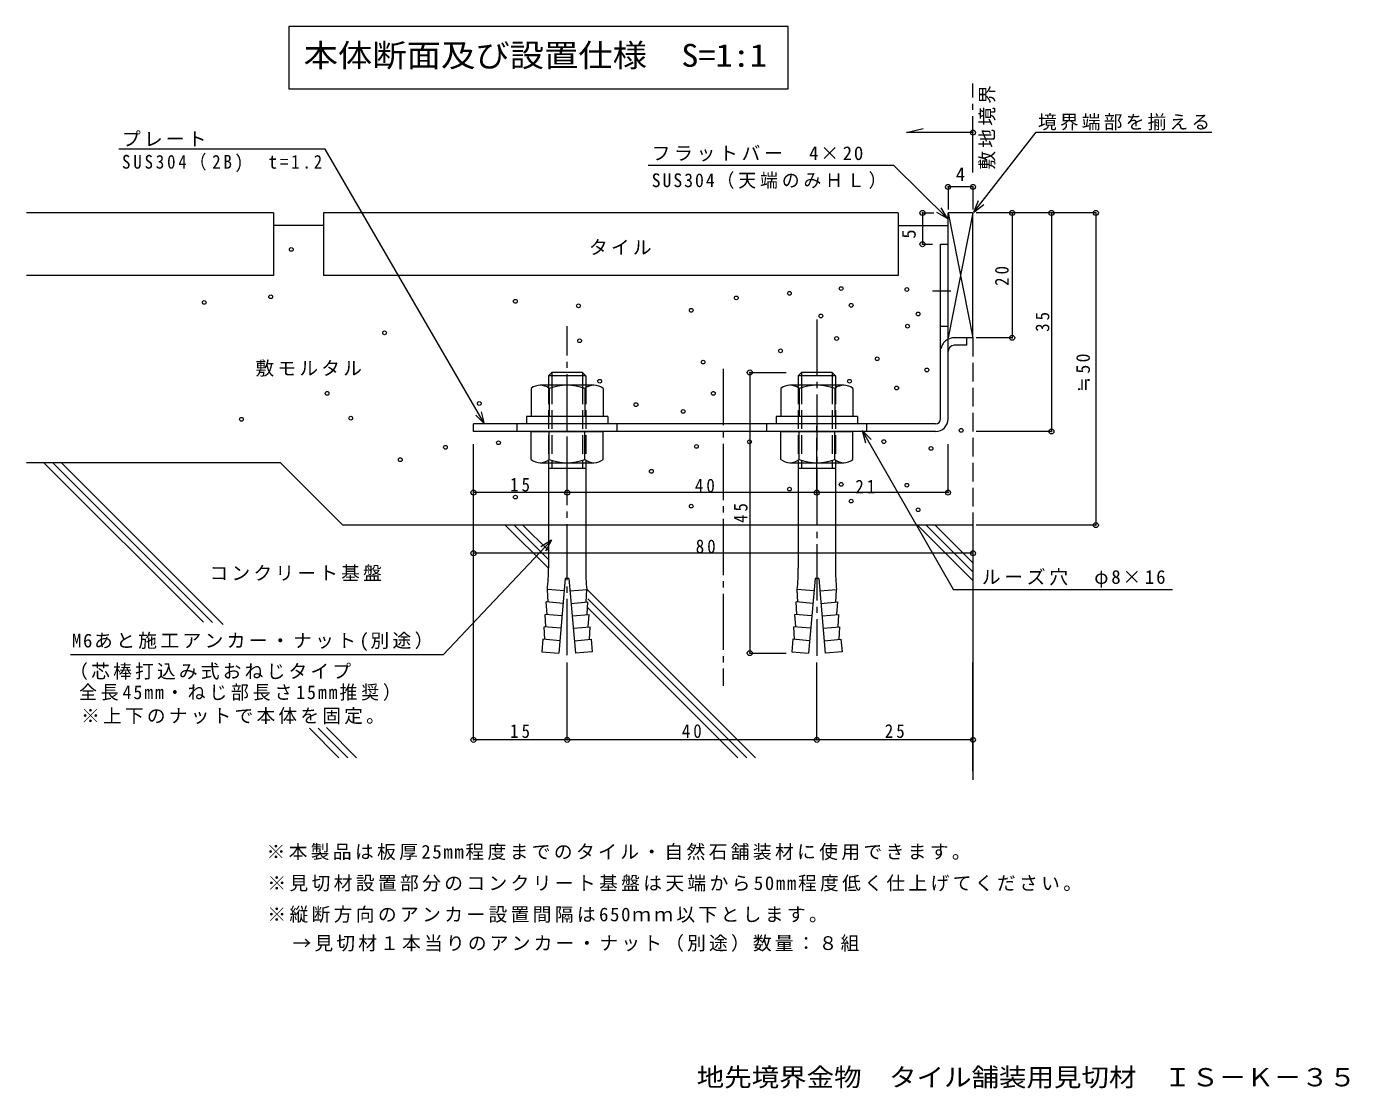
# Model space of a CAD drawing. Units: millimetres on the paper, enlarged 6 times, with parts at other scales. Extents: x -1129 to 1149, y -809 to 828.
# Drawn here: x -1129 to 143, y -806 to 214 of the extents above; entities that cross this region are included whole.
import ezdxf
from ezdxf.enums import TextEntityAlignment as Align

# ---------------------------------------------------------------- set-up
doc = ezdxf.new("R2010")
doc.units = ezdxf.units.MM
doc.header["$LTSCALE"] = 6
doc.header["$PDMODE"] = 32
doc.header["$PDSIZE"] = 4.8
for name, pattern in [('CHAIN2', [12, 9, -1, 1, -1]), ('DASHED2', [3, 2, -1]), ('DASHED3', [4, 3, -1])]:
    doc.linetypes.add(name, pattern=pattern)
doc.layers.add('0-0_通り芯', color=7, linetype='Continuous')
doc.layers.add('1-3_1-3ﾚｲﾔ', color=7, linetype='Continuous', lineweight=9)
doc.layers.add('2-F_2-Fﾚｲﾔ', color=4, linetype='Continuous', lineweight=9)
doc.styles.add('ＭＳ ゴシック', font='')
doc.styles.get('ＭＳ ゴシック').set_extended_font_data('MS Gothic')

msp = doc.modelspace()

# ---------------------------------------------------------------- linework, layer by layer
at = {"layer": '1-3_1-3ﾚｲﾔ', "linetype": 'CHAIN2'}
msp.add_line((-219.077, 74.07), (-219.077, 159.401), dxfattribs=at)
at = {"layer": '1-3_1-3ﾚｲﾔ'}
for p, q in [((-282.979, 112.37), (-266.946, 116.378)), ((-219.077, 112.37), (-282.979, 112.37)), ((-218.395, 35.994), (-158.478, 112.747)), ((-158.478, 112.747), (10.489, 112.747)), ((-841.507, 96.555), (-1039.679, 96.555)), ((-688.314, -167.663), (-841.507, 96.555)), ((-295.111, 80.68), (-531.326, 80.68)), ((-243.473, 29.776), (-295.111, 80.68)), ((-243.473, 29.776), (-249.547, 40.125)), ((-218.395, 35.994), (-213.711, 47.042)), ((-218.395, 35.994), (-208.814, 43.22)), ((-243.473, 29.776), (-253.908, 35.702)), ((-219.077, 35.121), (-243.077, -84.879)), ((-243.077, 35.121), (-219.077, -84.879)), ((-843.077, 23.121), (-891.077, 23.121)), ((-291.077, 23.121), (-243.077, 23.121)), ((-240.354, -39.879), (-257.99, -39.879)), ((-623.828, -118.182), (-627.077, -121.431)), ((-591.077, -121.431), (-627.077, -121.431)), ((-627.077, -121.431), (-627.077, -130.479)), ((-594.326, -118.182), (-623.828, -118.182)), ((-623.828, -118.182), (-623.828, -130.479)), ((-594.326, -118.182), (-594.326, -130.479)), ((-383.828, -118.182), (-387.077, -121.431)), ((-351.077, -121.431), (-387.077, -121.431)), ((-387.077, -121.431), (-387.077, -130.479)), ((-354.326, -118.182), (-383.828, -118.182)), ((-383.828, -118.182), (-383.828, -130.479)), ((-354.326, -118.182), (-354.326, -130.479)), ((-643.577, -133.423), (-643.577, -160.479)), ((-583.237, -130.479), (-634.917, -130.479)), ((-626.256, -133.423), (-626.256, -160.479)), ((-591.897, -133.423), (-591.897, -160.479)), ((-574.577, -133.423), (-574.577, -160.479)), ((-403.577, -133.423), (-403.577, -160.479)), ((-343.237, -130.479), (-394.917, -130.479)), ((-386.256, -133.423), (-386.256, -160.479)), ((-351.897, -133.423), (-351.897, -160.479)), ((-334.577, -133.423), (-334.577, -160.479)), ((-688.314, -167.663), (-696.815, -159.193)), ((-688.314, -167.663), (-691.441, -156.078)), ((-648.077, -160.479), (-648.077, -167.679)), ((-570.077, -160.479), (-648.077, -160.479)), ((-570.077, -160.479), (-570.077, -167.679)), ((-330.077, -160.479), (-408.077, -160.479)), ((-408.077, -160.479), (-408.077, -167.679)), ((-330.077, -160.479), (-330.077, -167.679)), ((-255.077, -167.679), (-699.077, -167.679)), ((-570.077, -167.679), (-648.077, -167.679)), ((-643.577, -174.879), (-574.577, -174.879)), ((-643.577, -201.934), (-643.577, -174.879)), ((-626.257, -201.934), (-626.257, -174.879)), ((-591.897, -201.934), (-591.897, -174.879)), ((-574.577, -201.934), (-574.577, -174.879)), ((-330.077, -167.679), (-408.077, -167.679)), ((-403.577, -174.879), (-334.577, -174.879)), ((-403.577, -201.934), (-403.577, -174.879)), ((-386.257, -201.934), (-386.257, -174.879)), ((-351.897, -201.934), (-351.897, -174.879)), ((-334.577, -201.934), (-334.577, -174.879)), ((-325.518, -174.052), (-237.924, -327.053)), ((-325.518, -174.052), (-322.454, -185.654)), ((-325.518, -174.052), (-317.063, -182.568)), ((-634.917, -204.879), (-583.237, -204.879)), ((-627.077, -204.879), (-627.077, -210.583)), ((-627.077, -210.583), (-627.077, -306.262)), ((-591.077, -210.583), (-627.077, -210.583)), ((-623.828, -204.879), (-623.828, -210.583)), ((-594.326, -204.879), (-594.326, -210.583)), ((-591.077, -204.879), (-591.077, -210.583)), ((-591.077, -210.583), (-591.077, -306.262)), ((-394.917, -204.879), (-343.237, -204.879)), ((-387.077, -204.879), (-387.077, -210.583)), ((-351.077, -210.583), (-387.077, -210.583)), ((-387.077, -210.583), (-387.077, -306.262)), ((-383.828, -204.879), (-383.828, -210.583)), ((-354.326, -204.879), (-354.326, -210.583)), ((-351.077, -204.879), (-351.077, -210.583)), ((-351.077, -210.583), (-351.077, -306.262)), ((-624.105, -279.31), (-728.164, -389.388)), ((-624.105, -279.31), (-634.325, -285.599)), ((-624.105, -279.31), (-629.811, -289.867)), ((-610.877, -316.182), (-617.152, -387.908)), ((-607.277, -316.182), (-610.877, -316.182)), ((-607.277, -316.182), (-601.002, -387.908)), ((-370.877, -316.182), (-377.152, -387.908)), ((-367.277, -316.182), (-370.877, -316.182)), ((-367.277, -316.182), (-361.002, -387.908)), ((-611.923, -328.137), (-628.061, -326.725)), ((-627.314, -338.836), (-628.061, -326.725)), ((-606.231, -328.137), (-590.093, -326.725)), ((-590.84, -338.836), (-590.093, -326.725)), ((-371.923, -328.137), (-388.061, -326.725)), ((-387.314, -338.836), (-388.061, -326.725)), ((-366.231, -328.137), (-350.093, -326.725)), ((-350.84, -338.836), (-350.093, -326.725)), ((-27.401, -327.053), (-237.924, -327.053)), ((-612.969, -340.091), (-629.107, -338.679)), ((-628.36, -350.79), (-629.107, -338.679)), ((-605.185, -340.091), (-589.047, -338.679)), ((-589.794, -350.79), (-589.047, -338.679)), ((-372.969, -340.091), (-389.107, -338.679)), ((-388.36, -350.79), (-389.107, -338.679)), ((-365.185, -340.091), (-349.047, -338.679)), ((-349.794, -350.79), (-349.047, -338.679)), ((-614.015, -352.045), (-630.153, -350.634)), ((-629.406, -362.745), (-630.153, -350.634)), ((-604.139, -352.045), (-588.001, -350.634)), ((-588.748, -362.745), (-588.001, -350.634)), ((-374.015, -352.045), (-390.153, -350.634)), ((-389.406, -362.745), (-390.153, -350.634)), ((-364.139, -352.045), (-348.001, -350.634)), ((-348.748, -362.745), (-348.001, -350.634)), ((-615.061, -364), (-631.199, -362.588)), ((-630.452, -374.699), (-631.199, -362.588)), ((-603.093, -364), (-586.955, -362.588)), ((-587.703, -374.699), (-586.955, -362.588)), ((-375.061, -364), (-391.199, -362.588)), ((-390.452, -374.699), (-391.199, -362.588)), ((-363.093, -364), (-346.955, -362.588)), ((-347.703, -374.699), (-346.955, -362.588)), ((-632.245, -374.542), (-633.291, -386.497)), ((-616.106, -375.954), (-632.245, -374.542)), ((-602.048, -375.954), (-585.909, -374.542)), ((-585.909, -374.542), (-584.863, -386.497)), ((-392.245, -374.542), (-393.291, -386.497)), ((-376.106, -375.954), (-392.245, -374.542)), ((-362.048, -375.954), (-345.909, -374.542)), ((-345.909, -374.542), (-344.863, -386.497)), ((-728.164, -389.388), (-1086.249, -389.388)), ((-633.291, -386.497), (-617.152, -387.908)), ((-584.863, -386.497), (-601.002, -387.908)), ((-393.291, -386.497), (-377.152, -387.908)), ((-344.863, -386.497), (-361.002, -387.908))]:
    msp.add_line(p, q, dxfattribs=at)
at = {"layer": '1-3_1-3ﾚｲﾔ', "color": 4}
for p, q in [((-219.077, 60.14), (-243.077, 60.14)), ((-243.077, 60.14), (-243.077, 38.433)), ((-219.077, 60.14), (-219.077, 38.433)), ((-267.61, 35.121), (-267.61, 5.121)), ((-267.61, 35.121), (-256.677, 35.121)), ((-203.031, 35.121), (-215.927, 35.121)), ((-101.027, 35.121), (-215.927, 35.121)), ((-143.758, 35.121), (-215.927, 35.121)), ((-181.427, 35.121), (-215.927, 35.121)), ((-181.427, 35.121), (-181.427, -84.879)), ((-143.758, 35.121), (-143.758, -174.879)), ((-101.027, 35.121), (-101.027, -264.879)), ((-267.61, 5.121), (-258.007, 5.121)), ((-181.427, -84.879), (-215.927, -84.879)), ((-433.578, -118.182), (-433.578, -387.908)), ((-433.578, -118.182), (-398.711, -118.182)), ((-143.758, -174.879), (-215.927, -174.879)), ((-699.077, -260.337), (-699.077, -187.067)), ((-699.077, -233.598), (-699.077, -187.067)), ((-609.077, -233.598), (-609.077, -187.067)), ((-369.077, -233.598), (-369.077, -187.067)), ((-243.077, -233.598), (-243.077, -187.067)), ((-958.426, -358.221), (-1111.768, -204.879)), ((-949.662, -358.499), (-1103.283, -204.879)), ((-939.391, -360.285), (-1094.798, -204.879)), ((-699.077, -255.897), (-699.077, -212.6)), ((-699.077, -291.94), (-699.077, -217.369)), ((-699.077, -258.899), (-699.077, -217.979)), ((-609.077, -233.598), (-699.077, -233.598)), ((-369.077, -233.598), (-609.077, -233.598)), ((-243.077, -233.598), (-369.077, -233.598)), ((-627.077, -306.239), (-668.437, -264.879)), ((-627.077, -297.754), (-659.952, -264.879)), ((-627.077, -289.269), (-651.466, -264.879)), ((-219.077, -318.225), (-272.423, -264.879)), ((-219.077, -309.739), (-263.937, -264.879)), ((-219.077, -301.254), (-255.452, -264.879)), ((-101.027, -264.879), (-215.927, -264.879)), ((-219.077, -291.94), (-699.077, -291.94)), ((-699.077, -471.268), (-699.077, -291.94)), ((-427.968, -488.378), (-590.397, -325.949)), ((-436.453, -488.378), (-589.21, -335.621)), ((-444.938, -488.378), (-589.703, -343.613)), ((-433.578, -387.908), (-398.711, -387.908)), ((-609.077, -471.268), (-609.077, -396.887)), ((-369.077, -471.268), (-369.077, -396.887)), ((-219.077, -501.441), (-219.077, -396.887)), ((-219.077, -437.169), (-219.077, -397.411)), ((-828.269, -488.378), (-856.642, -460.005)), ((-819.784, -488.378), (-848.298, -459.864)), ((-811.299, -488.378), (-840.283, -459.394)), ((-609.077, -471.268), (-699.077, -471.268)), ((-369.077, -471.268), (-609.077, -471.268)), ((-219.077, -471.268), (-369.077, -471.268))]:
    msp.add_line(p, q, dxfattribs=at)
at = {"layer": '1-3_1-3ﾚｲﾔ', "color": 2}
for p, q in [((-891.077, 35.121), (-1128.553, 35.121)), ((-891.077, 35.121), (-891.077, -24.879)), ((-291.077, 35.121), (-291.077, -24.879)), ((-891.077, -24.879), (-1128.553, -24.879)), ((-291.077, -24.879), (-843.077, -24.879)), ((-884.422, -204.879), (-1128.553, -204.879)), ((-884.422, -204.879), (-824.422, -264.879)), ((-219.077, -264.879), (-824.422, -264.879)), ((-219.077, -264.879), (-219.077, -509.632))]:
    msp.add_line(p, q, dxfattribs=at)
at = {"layer": '1-3_1-3ﾚｲﾔ', "color": 6}
for p, q in [((-291.077, 35.121), (-291.077, -24.879)), ((-219.077, 35.121), (-243.077, 35.121)), ((-243.077, -162.879), (-243.077, 35.121)), ((-219.077, -84.879), (-219.077, 35.121)), ((-250.277, 5.121), (-243.077, 5.121)), ((-250.277, -162.879), (-250.277, 5.121)), ((-219.077, -84.879), (-237.077, -84.879)), ((-225.077, -92.079), (-225.077, -84.879)), ((-225.077, -92.079), (-237.077, -92.079)), ((-255.077, -167.679), (-699.077, -167.679)), ((-699.077, -174.879), (-699.077, -167.679)), ((-255.077, -174.879), (-699.077, -174.879)), ((-657.077, -174.879), (-657.077, -167.679)), ((-561.077, -174.879), (-561.077, -167.679)), ((-417.077, -174.879), (-417.077, -167.679)), ((-321.077, -174.879), (-321.077, -167.679))]:
    msp.add_line(p, q, dxfattribs=at)
at = {"layer": '1-3_1-3ﾚｲﾔ', "color": 4, "linetype": 'CHAIN2'}
for p, q in [((-609.077, -389.853), (-609.077, -73.663)), ((-369.077, -67.318), (-369.077, -390.469)), ((-459.077, -114.812), (-459.077, -419.293)), ((-609.077, -234.956), (-609.077, -169.802)), ((-369.077, -234.956), (-369.077, -169.802))]:
    msp.add_line(p, q, dxfattribs=at)
at = {"layer": '1-3_1-3ﾚｲﾔ', "color": 6, "linetype": 'DASHED2'}
msp.add_line((-243.077, -74.079), (-250.277, -74.079), dxfattribs=at)
at = {"layer": '1-3_1-3ﾚｲﾔ', "linetype": 'DASHED3'}
for p, q in [((-219.077, -84.879), (-219.077, -264.879)), ((-627.077, -130.479), (-627.077, -204.879)), ((-623.828, -130.479), (-623.828, -204.879)), ((-594.326, -130.479), (-594.326, -204.879)), ((-591.077, -130.479), (-591.077, -204.879)), ((-387.077, -130.479), (-387.077, -204.879)), ((-383.828, -130.479), (-383.828, -204.879)), ((-354.326, -130.479), (-354.326, -204.879)), ((-351.077, -130.479), (-351.077, -204.879))]:
    msp.add_line(p, q, dxfattribs=at)
at = {"layer": '1-3_1-3ﾚｲﾔ'}
msp.add_lwpolyline([(-876.591, 154.356), (-396.591, 154.356), (-396.591, 214.356), (-876.591, 214.356)], close=True, dxfattribs=at)
at = {"layer": '1-3_1-3ﾚｲﾔ', "color": 2}
msp.add_lwpolyline([(-291.077, 35.121), (-843.077, 35.121), (-843.077, -24.879)], dxfattribs=at)
at = {"layer": '1-3_1-3ﾚｲﾔ'}
for points in [[(-594.326, -118.182), (-591.077, -121.431), (-591.077, -130.479)], [(-354.326, -118.182), (-351.077, -121.431), (-351.077, -130.479)]]:
    msp.add_lwpolyline(points, dxfattribs=at)
at = {"layer": '1-3_1-3ﾚｲﾔ', "color": 4}
for centre in [(-874.104, 0.052), (-345.745, -37.55), (-282.556, -38.407), (-957.766, -50.859), (-893.856, -45.443), (-658.798, -49.776), (-446.487, -46.526), (-395.482, -42.124), (-598.137, -54.109), (-489.816, -58.441), (-365.246, -63.875), (-336.17, -53.642), (-271.836, -61.952), (-281.973, -73.648), (-784.451, -80.106), (-597.054, -87.688), (-350.081, -85.522), (-404.066, -97.368), (-478.385, -108.2), (-311.085, -105.02), (-263.442, -115.771), (-577.761, -126.604), (-337.761, -126.604), (-839.695, -138.269), (-468.574, -138.269), (-292.443, -133.103), (-693.461, -148.018), (-542.893, -149.102), (-922.019, -163.183), (-816.947, -162.1), (-497.575, -155.601), (-230.41, -173.814), (-726.017, -190.093), (-675.012, -185.69), (-484.8, -189.222), (-433.795, -184.82), (-304.729, -184.646), (-259.411, -191.146), (-769.346, -202.008), (-528.128, -213.137), (-395.482, -230.281), (-345.745, -225.707), (-282.556, -226.564), (-658.798, -237.933), (-336.17, -241.799), (-489.816, -246.598), (-271.836, -250.109)]:
    msp.add_circle(centre, 1.8, dxfattribs=at)
at = {"layer": '1-3_1-3ﾚｲﾔ', "color": 6, "linetype": 'DASHED2'}
msp.add_arc((-237.077, -98.079), 13.2, 117.03569, 180, dxfattribs=at)
at = {"layer": '1-3_1-3ﾚｲﾔ', "color": 6}
for centre, radius, start, end in [((-237.077, -98.079), 13.2, 90, 117.03569), ((-237.077, -98.079), 6, 90, 180), ((-255.077, -162.879), 12, 270, 0), ((-255.077, -162.879), 4.8, 270, 0)]:
    msp.add_arc(centre, radius, start, end, dxfattribs=at)
at = {"layer": '1-3_1-3ﾚｲﾔ'}
for centre, radius, start, end in [((-634.917, -144.686), 14.208, 52.44278, 127.55722), ((-609.077, -182.066), 51.587, 70.548, 109.452), ((-583.237, -144.686), 14.208, 52.44278, 127.55722), ((-394.917, -144.686), 14.208, 52.44278, 127.55722), ((-369.077, -182.066), 51.587, 70.548, 109.452), ((-343.237, -144.686), 14.208, 52.44278, 127.55722), ((-634.917, -190.671), 14.208, 232.44278, 307.55722), ((-609.077, -153.292), 51.587, 250.548, 289.452), ((-583.237, -190.671), 14.208, 232.44278, 307.55722), ((-394.917, -190.671), 14.208, 232.44278, 307.55722), ((-369.077, -153.292), 51.587, 250.548, 289.452), ((-343.237, -190.671), 14.208, 232.44278, 307.55722), ((-756.116, -310.312), 129.102, 352.69615, 1.79774), ((-462.038, -310.312), 129.102, 178.20226, 187.30385), ((-516.116, -310.312), 129.102, 352.69615, 1.79774), ((-222.038, -310.312), 129.102, 178.20226, 187.30385)]:
    msp.add_arc(centre, radius, start, end, dxfattribs=at)
at = {"layer": '1-3_1-3ﾚｲﾔ', "color": 6}
for p in [(-219.077, 112.37), (-243.077, 60.14), (-219.077, 60.14), (-267.61, 35.121), (-181.427, 35.121), (-143.758, 35.121), (-101.027, 35.121), (-267.61, 5.121), (-181.427, -84.879), (-433.578, -118.182), (-143.758, -174.879), (-699.077, -233.598), (-609.077, -233.598), (-369.077, -233.598), (-243.077, -233.598), (-101.027, -264.879), (-699.077, -291.94), (-219.077, -291.94), (-433.578, -387.908), (-699.077, -471.268), (-609.077, -471.268), (-369.077, -471.268), (-219.077, -471.268)]:
    msp.add_point(p, dxfattribs=at)

# ---------------------------------------------------------------- texts
at = {"layer": '0-0_通り芯', "style": 'ＭＳ ゴシック', "width": 1.1}
msp.add_text('地先境界金物\u3000タイル舗装用見切材\u3000ＩＳ－Ｋ－３５', height=17.6, dxfattribs=at).set_placement((-484.555, -809.551), align=Align.BOTTOM_LEFT)
at = {"layer": '1-3_1-3ﾚｲﾔ', "color": 3, "style": 'ＭＳ ゴシック', "width": 1.1}
msp.add_text('本体断面及び設置仕様\u3000S=1:1', height=21.99, dxfattribs=at).set_placement((-862.236, 168.997), align=Align.BOTTOM_LEFT)
at = {"layer": '1-3_1-3ﾚｲﾔ', "style": 'ＭＳ ゴシック'}
msp.add_text('4', height=13.2, dxfattribs=at).set_placement((-235.577, 61.851), align=Align.BOTTOM_LEFT)
msp.add_text('5', height=13.2, rotation=90, dxfattribs=at).set_placement((-270.192, 10.37), align=Align.BOTTOM_LEFT)
at = {"layer": '1-3_1-3ﾚｲﾔ', "char_height": 13.2, "attachment_point": 7, "rotation": 90, "style": 'ＭＳ ゴシック'}
for s, insert in [('\\T1.17;敷地境界', (-197.337, 76.781)), ('\\T1.36;\\W0.9;20', (-184.63, -34.948)), ('\\T1.36;\\W0.9;35', (-145.611, -79.119)), ('\\T1.26;\\W0.95;≒50', (-106.592, -136.717)), ('\\T1.36;\\W0.9;45', (-435.611, -262.795))]:
    msp.add_mtext(s, dxfattribs=dict(at, insert=insert))
at = {"layer": '1-3_1-3ﾚｲﾔ', "char_height": 13.2, "attachment_point": 7, "style": 'ＭＳ ゴシック'}
for s, insert in [('\\T1.17;境界端部を揃える', (-156.662, 114.453)), ('\\T1.17;プレート', (-1036.748, 99.031)), ('\\T1.34;\\W0.9;SUS304（2B)\u3000t=1.2', (-1036.748, 74.185)), ('\\T1.2;フラットバー\u30004×20', (-527.833, 84.61)), ('\\T1.22;\\W0.95;SUS304（天端のみＨＬ）', (-527.833, 58.228)), ('\\T1.17;タイル', (-588.079, -5.322)), ('\\T1.17;敷モルタル', (-908.503, -122.231)), ('\\T1.36;\\W0.9;15', (-663.827, -232.717)), ('\\T1.36;\\W0.9;40', (-486.241, -233.62)), ('\\T1.36;\\W0.9;21', (-332.107, -234.443)), ('\\T1.36;\\W0.9;80', (-485.451, -292.076)), ('\\T1.17;コンクリート基盤', (-952.622, -318.506)), ('\\T1.2;ルーズ穴\u3000φ8×16', (-210.595, -324.891)), ('\\T1.18;M6あと施工アンカー・ナット(別途）', (-1084.802, -385.913)), ('\\T1.17;（芯棒打込み式おねじタイプ', (-1087.442, -413.644)), ('\\T1.22;\\W0.95;\u3000全長45mm・ねじ部長さ15mm推奨）', (-1098.81, -433.817)), ('\\T1.17;※上下のナットで本体を固定。', (-1076.074, -456.233)), ('\\T1.36;\\W0.9;15', (-663.827, -469.558)), ('\\T1.36;\\W0.9;40', (-498.827, -469.558)), ('\\T1.36;\\W0.9;25', (-303.827, -469.558))]:
    msp.add_mtext(s, dxfattribs=dict(at, insert=insert))
at = {"layer": '2-F_2-Fﾚｲﾔ', "color": 7, "char_height": 13.2, "attachment_point": 7, "style": 'ＭＳ ゴシック'}
for s, insert in [('\\T1.18;※本製品は板厚25mm程度までのタイル・自然石舗装材に使用できます。', (-897.872, -586.887)), ('\\T1.18;※見切材設置部分のコンクリート基盤は天端から50mm程度低く仕上げてください。', (-897.077, -617.033)), ('\\T1.18;※縦断方向のアンカー設置間隔は650ｍｍ以下とします。', (-897.077, -647.18)), ('\\T1.17;→見切材１本当りのアンカー・ナット（別途）数量：８組', (-872.885, -674.915))]:
    msp.add_mtext(s, dxfattribs=dict(at, insert=insert))

doc.saveas('drawing.dxf')
